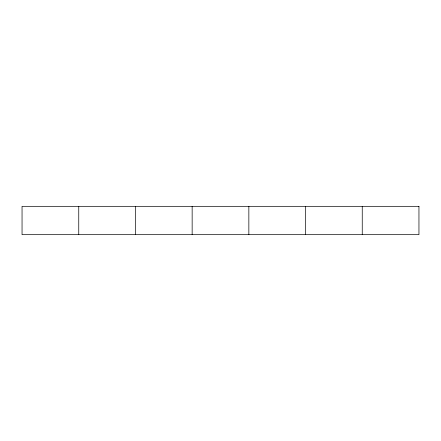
<?xml version="1.0" encoding="UTF-8"?>
<svg xmlns="http://www.w3.org/2000/svg" width="441" height="441" viewBox="0 0 441 441"><rect width="100%" height="100%" fill="white"/><g stroke="black" fill="none" stroke-linecap="round" stroke-linejoin="round"><path stroke-width="0.66" d="M362.248 206.327L362.248 234.673M305.552 206.327L305.552 234.673M248.851 206.327L248.851 234.673M192.149 206.327L192.149 234.673M135.448 206.327L135.448 234.673M78.752 206.327L78.752 234.673M418.95 206.327L22.05 206.327L22.05 234.673L418.95 234.673L418.95 206.327"/></g></svg>
